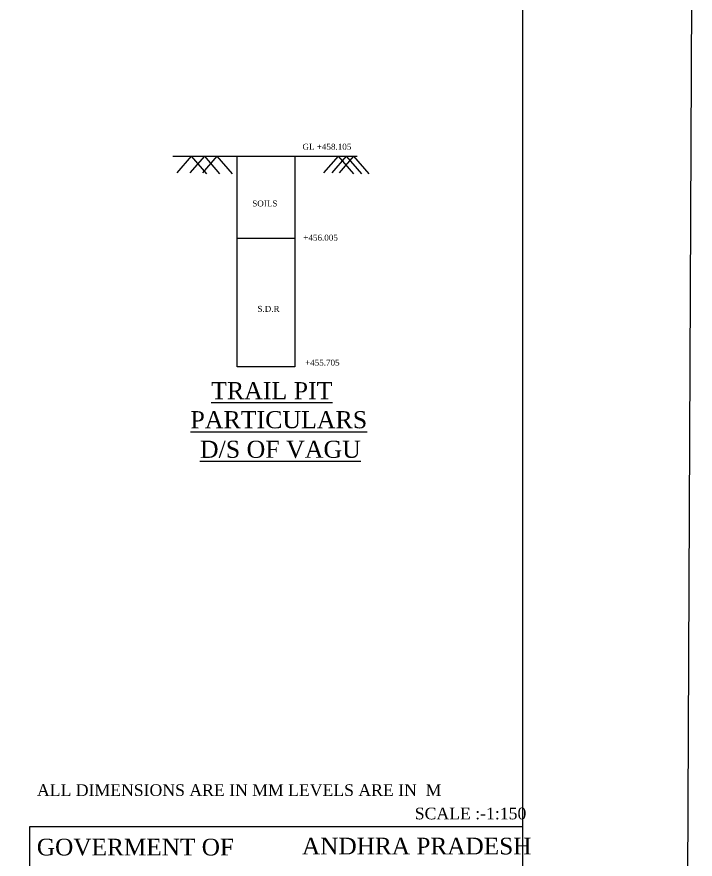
# Model space of a CAD drawing. Header units: inches. Extents: x 221.5 to 296.9, y 45.8 to 97.5.
# Drawn here: x 281.02 to 296.87, y 56.85 to 76.53 of the extents above; entities that cross this region are included whole.
import ezdxf

# ---------------------------------------------------------------- set-up
doc = ezdxf.new("R2010")
doc.units = ezdxf.units.IN
doc.header["$MEASUREMENT"] = 0
doc.linetypes.add('ACAD_ISO03W100', pattern=[30, 12, -18])
for name, color, linetype in [('DIMENSION', 7, 'Continuous'), ('DRAWING', 7, 'Continuous'), ('TEXT', 7, 'Continuous')]:
    doc.layers.add(name, color=color, linetype=linetype)
doc.styles.get("Standard").update_dxf_attribs({"font": 'TIMES_1.TTF', "height": 0.14})
picture_1 = doc.add_image_def('image1.jpg', size_in_pixel=(7220, 4937))

msp = doc.modelspace()

# ---------------------------------------------------------------- linework, layer by layer
at = {"layer": 'DIMENSION'}
msp.add_lwpolyline([(226.739, 96.58644), (292.83485, 96.58644), (292.83485, 48.2), (226.739, 48.2)], close=True, dxfattribs=at)
at = {"layer": 'DRAWING'}
for points in [[(284.66603, 73.27003), (288.96913, 73.27003)], [(285.09368, 73.27003), (284.75544, 72.88073)], [(285.40135, 73.27003), (285.06312, 72.88073)], [(285.09368, 73.27003), (285.45064, 72.86056)], [(285.69495, 73.27003), (285.35671, 72.88073)], [(285.40135, 73.27003), (285.75832, 72.86056)], [(285.69495, 73.27003), (286.05192, 72.86056)], [(288.52683, 73.27003), (288.18859, 72.88073)], [(288.71766, 73.27003), (288.37943, 72.88073)], [(288.52683, 73.27003), (288.88379, 72.86056)], [(288.88648, 73.27003), (288.54824, 72.88073)], [(288.71766, 73.27003), (289.07463, 72.86056)], [(288.88648, 73.27003), (289.24345, 72.86056)], [(286.17153, 71.35778), (287.51192, 71.35778)]]:
    msp.add_lwpolyline(points, dxfattribs=at)
for points in [[(286.17153, 73.27003), (287.51192, 73.27003), (287.51192, 68.35508), (286.17153, 68.35508)], [(281.31984, 57.61307), (292.83485, 57.61307), (292.83485, 48.2), (281.31984, 48.2)]]:
    msp.add_lwpolyline(points, close=True, dxfattribs=at)

# ---------------------------------------------------------------- texts
at = {"layer": 'DIMENSION'}
for s, p in [('GL +458.105', (287.69444, 73.42296)), ('SOILS', (286.5205, 72.09794)), ('+456.005', (287.71468, 71.29953)), ('S.D.R', (286.64166, 69.63656)), ('+455.705', (287.75503, 68.38137))]:
    msp.add_text(s, height=0.14, dxfattribs=at).set_placement(p)
at = {"layer": 'DRAWING'}
for s, height, p in [('ALL DIMENSIONS ARE IN MM LEVELS ARE IN  M ', 0.2737218, (281.49023, 58.32907)), ('SCALE :-1:150', 0.2737218, (290.31856, 57.78311)), ('GOVERMENT OF  ', 0.3908828, (281.48634, 56.94021)), ('ANDHRA PRADESH ', 0.3908828, (287.68181, 56.96395))]:
    msp.add_text(s, height=height, dxfattribs=at).set_placement(p)
at = {"layer": 'TEXT', "linetype": 'ACAD_ISO03W100'}
for s, p in [('%%UTRAIL PIT', (285.55966, 67.59611)), ('%%UPARTICULARS', (285.07665, 66.91778)), ('%%UD/S OF VAGU', (285.2977, 66.22711))]:
    msp.add_text(s, height=0.4, dxfattribs=at).set_placement(p)

# ---------------------------------------------------------------- pictures from other files: only their frames are drawn
at = {"linetype": 'ACAD_ISO03W100'}
image = msp.add_image(picture_1, insert=(221.49464, 46.13772), size_in_units=(75.15433, 51.39016), rotation=-0.2479613, dxfattribs=dict(at, fade=30))
image.dxf.flags = 7

doc.saveas('drawing.dxf')
